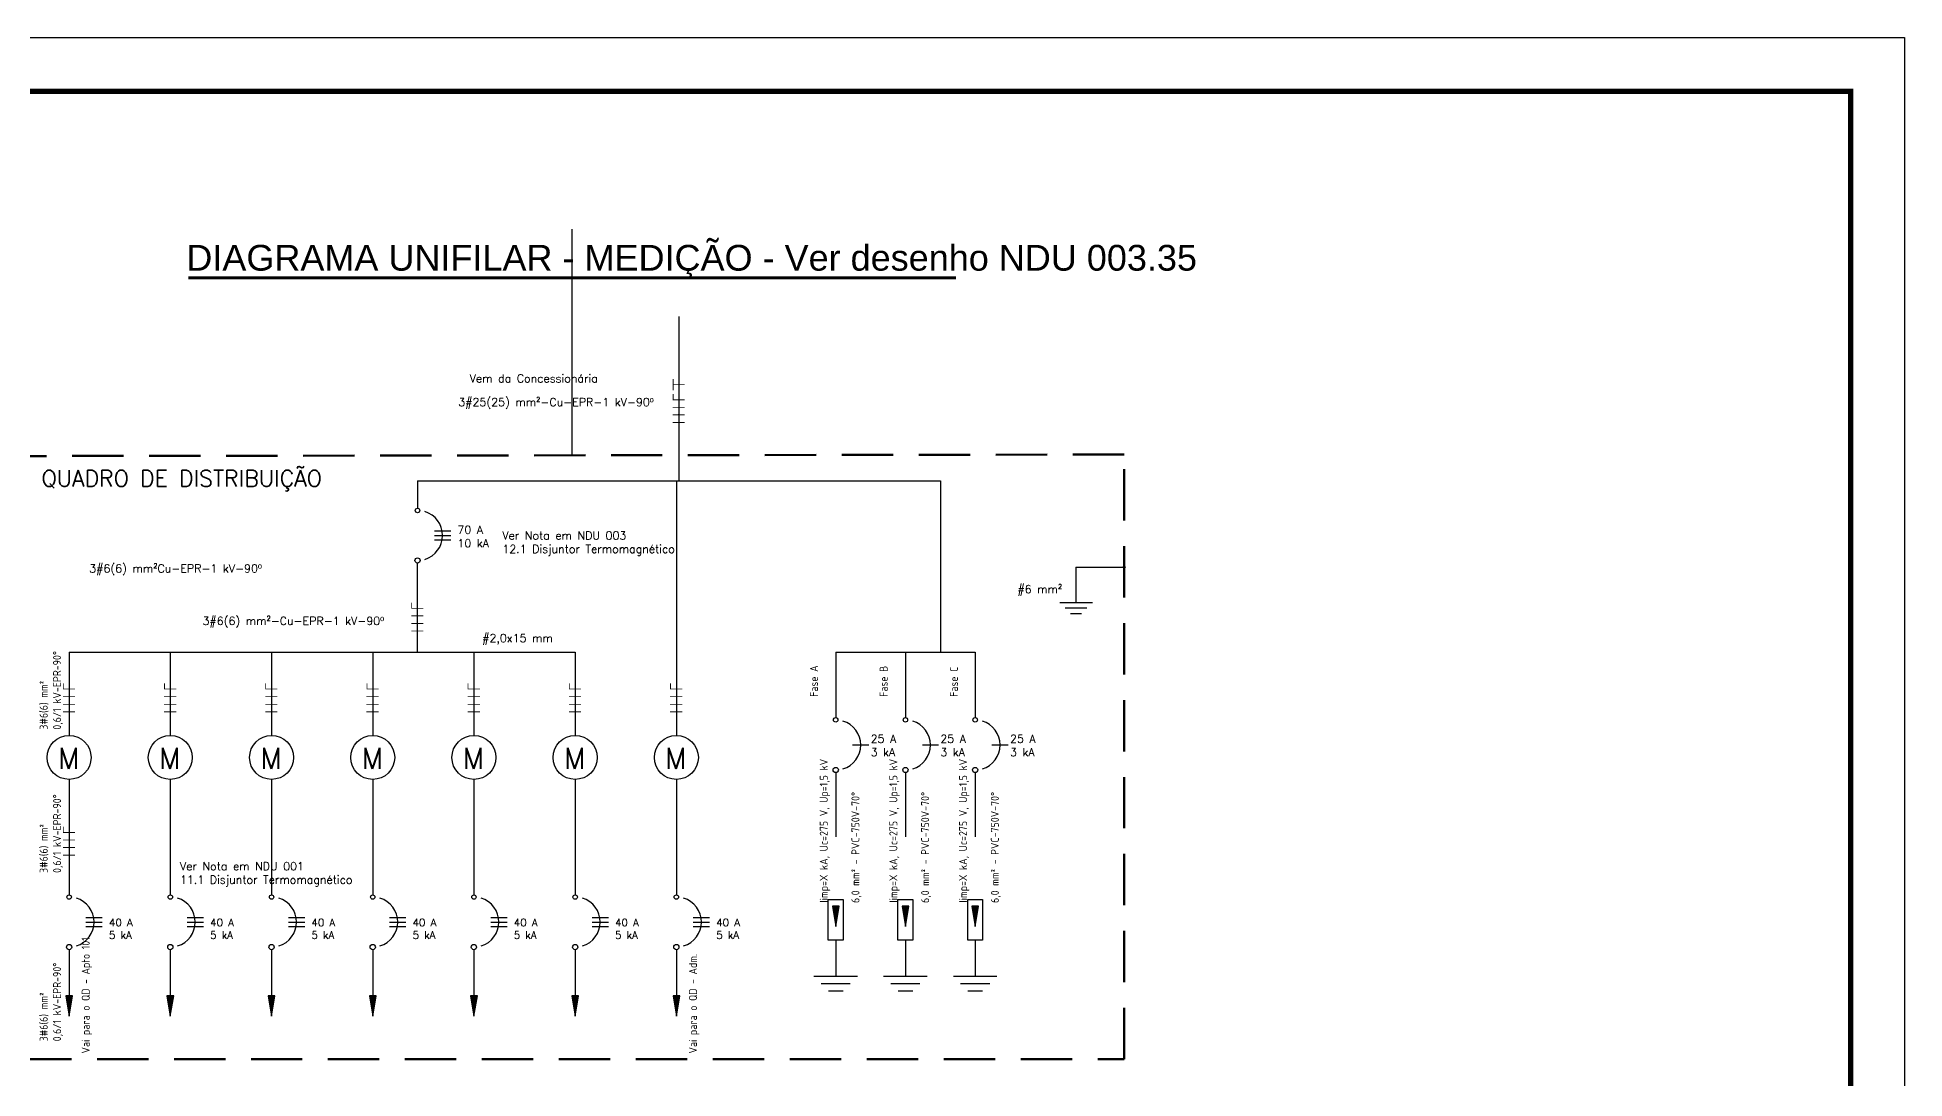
# Model space of a CAD drawing. Header units: millimetres. Extents: x 2788 to 2954, y 1337 to 1391.
# Drawn here: x 2900.69 to 2918.02, y 1356.58 to 1366.25 of the extents above; entities that cross this region are included whole.
import ezdxf
from ezdxf.enums import TextEntityAlignment as Align

# ---------------------------------------------------------------- set-up
doc = ezdxf.new("R2010")
doc.units = ezdxf.units.MM
doc.linetypes.add('HIDDEN2', pattern=[4.7625, 3.175, -1.5875])
doc.layers.add('Diagrama Unifilar', color=7, linetype='Continuous')
doc.layers.add('ELETRODUTO', color=5, linetype='Continuous', lineweight=50)
doc.styles.add('AENGESTYLE', font='isocp.shx', dxfattribs={"height": 125})
doc.styles.add('ANACECILIA', font='swissel.ttf')
doc.styles.add('ROMANS', font='romans.shx', dxfattribs={"height": 0.002})
doc.styles.add('ROMMANS', font='ROMANS.shx', dxfattribs={"height": 100})
doc.styles.get("Standard").update_dxf_attribs({"font": 'arial.ttf'})

msp = doc.modelspace()

# ---------------------------------------------------------------- hatches: boundary and pattern name
for points in [[(2908.132, 1358.182), (2908.069, 1358.182), (2908.1, 1357.994)], [(2908.779, 1358.182), (2908.716, 1358.182), (2908.747, 1357.994)], [(2909.426, 1358.182), (2909.363, 1358.182), (2909.394, 1357.994)], [(2901.016, 1357.35), (2900.954, 1357.35), (2900.985, 1357.161)], [(2901.956, 1357.35), (2901.893, 1357.35), (2901.924, 1357.161)], [(2902.895, 1357.35), (2902.832, 1357.35), (2902.864, 1357.161)], [(2903.835, 1357.35), (2903.772, 1357.35), (2903.803, 1357.161)], [(2904.774, 1357.35), (2904.711, 1357.35), (2904.742, 1357.161)], [(2905.713, 1357.35), (2905.65, 1357.35), (2905.682, 1357.161)], [(2906.653, 1357.35), (2906.59, 1357.35), (2906.621, 1357.161)]]:
    msp.add_hatch(color=256).paths.add_polyline_path(points)

# ---------------------------------------------------------------- linework, layer by layer
for p, q in [((2875.971, 1366.247), (2918.021, 1366.247)), ((2918.021, 1366.247), (2918.021, 1336.547)), ((2905.653, 1362.375), (2905.653, 1364.467)), ((2904.219, 1362.131), (2909.071, 1362.131)), ((2908.1, 1358.245), (2908.1, 1358.245)), ((2908.747, 1358.245), (2908.747, 1358.245)), ((2909.394, 1358.245), (2909.394, 1358.245)), ((2908.132, 1358.182), (2908.069, 1358.182)), ((2908.069, 1358.182), (2908.1, 1357.994)), ((2908.1, 1357.994), (2908.132, 1358.182)), ((2908.779, 1358.182), (2908.716, 1358.182)), ((2908.716, 1358.182), (2908.747, 1357.994)), ((2908.747, 1357.994), (2908.779, 1358.182)), ((2909.426, 1358.182), (2909.363, 1358.182)), ((2909.363, 1358.182), (2909.394, 1357.994)), ((2909.394, 1357.994), (2909.426, 1358.182)), ((2901.016, 1357.35), (2900.954, 1357.35)), ((2900.954, 1357.35), (2900.985, 1357.161)), ((2900.985, 1357.161), (2901.016, 1357.35)), ((2901.956, 1357.35), (2901.893, 1357.35)), ((2901.893, 1357.35), (2901.924, 1357.161)), ((2901.924, 1357.161), (2901.956, 1357.35)), ((2902.895, 1357.35), (2902.832, 1357.35)), ((2902.832, 1357.35), (2902.864, 1357.161)), ((2902.864, 1357.161), (2902.895, 1357.35)), ((2903.835, 1357.35), (2903.772, 1357.35)), ((2903.772, 1357.35), (2903.803, 1357.161)), ((2903.803, 1357.161), (2903.835, 1357.35)), ((2904.774, 1357.35), (2904.711, 1357.35)), ((2904.711, 1357.35), (2904.742, 1357.161)), ((2904.742, 1357.161), (2904.774, 1357.35)), ((2905.713, 1357.35), (2905.65, 1357.35)), ((2905.65, 1357.35), (2905.682, 1357.161)), ((2905.682, 1357.161), (2905.713, 1357.35)), ((2906.653, 1357.35), (2906.59, 1357.35)), ((2906.59, 1357.35), (2906.621, 1357.161)), ((2906.621, 1357.161), (2906.653, 1357.35)), ((2900.985, 1357.161), (2900.985, 1357.161)), ((2901.924, 1357.161), (2901.924, 1357.161)), ((2902.864, 1357.161), (2902.864, 1357.161)), ((2903.803, 1357.161), (2903.803, 1357.161)), ((2904.742, 1357.161), (2904.742, 1357.161)), ((2905.682, 1357.161), (2905.682, 1357.161)), ((2906.621, 1357.161), (2906.621, 1357.161))]:
    msp.add_line(p, q)
at = {"const_width": 0.05}
msp.add_lwpolyline([(2877.221, 1337.047), (2877.221, 1365.747), (2917.521, 1365.747), (2917.521, 1337.047)], close=True, dxfattribs=at)
at = {"const_width": 0.029}
msp.add_lwpolyline([(2902.09, 1364.014), (2909.216, 1364.014)], dxfattribs=at)
for points in [[(2908.031, 1358.245), (2908.17, 1358.245), (2908.17, 1357.867), (2908.031, 1357.867)], [(2908.678, 1358.245), (2908.816, 1358.245), (2908.816, 1357.867), (2908.678, 1357.867)], [(2909.325, 1358.245), (2909.463, 1358.245), (2909.463, 1357.867), (2909.325, 1357.867)]]:
    msp.add_lwpolyline(points, close=True)
msp.add_circle((2910.777, 1361.329), 0.00928)
at = {"layer": 'Diagrama Unifilar'}
for p, q in [((2906.645, 1363.655), (2906.645, 1362.131)), ((2904.219, 1362.131), (2904.219, 1361.876)), ((2906.621, 1362.131), (2906.621, 1359.765)), ((2909.071, 1362.131), (2909.071, 1360.541)), ((2904.376, 1361.665), (2904.527, 1361.665)), ((2904.376, 1361.623), (2904.527, 1361.623)), ((2904.376, 1361.582), (2904.527, 1361.582)), ((2904.219, 1360.541), (2904.219, 1361.371)), ((2910.33, 1361.329), (2910.777, 1361.329)), ((2910.33, 1361.329), (2910.33, 1361)), ((2910.179, 1361), (2910.482, 1361)), ((2910.229, 1360.95), (2910.432, 1360.95)), ((2910.28, 1360.899), (2910.381, 1360.899)), ((2900.985, 1360.541), (2905.682, 1360.541)), ((2900.985, 1360.541), (2900.985, 1359.765)), ((2901.924, 1360.541), (2901.924, 1359.765)), ((2902.864, 1360.541), (2902.864, 1359.765)), ((2903.803, 1360.541), (2903.803, 1359.765)), ((2904.742, 1360.541), (2904.742, 1359.765)), ((2905.682, 1360.541), (2905.682, 1359.765)), ((2908.1, 1360.541), (2908.1, 1359.931)), ((2908.1, 1360.541), (2909.394, 1360.541)), ((2908.747, 1360.541), (2908.747, 1359.931)), ((2909.394, 1360.541), (2909.394, 1359.931)), ((2908.257, 1359.678), (2908.408, 1359.678)), ((2908.904, 1359.678), (2909.055, 1359.678)), ((2909.55, 1359.678), (2909.702, 1359.678)), ((2900.985, 1359.358), (2900.985, 1358.287)), ((2901.924, 1359.358), (2901.924, 1358.287)), ((2902.864, 1359.358), (2902.864, 1358.287)), ((2903.803, 1359.358), (2903.803, 1358.287)), ((2904.742, 1359.358), (2904.742, 1358.287)), ((2905.682, 1359.358), (2905.682, 1358.287)), ((2906.621, 1359.358), (2906.621, 1358.287)), ((2908.1, 1359.422), (2908.1, 1358.825)), ((2908.747, 1359.422), (2908.747, 1358.825)), ((2909.394, 1359.422), (2909.394, 1358.825)), ((2901.141, 1358.076), (2901.293, 1358.076)), ((2902.081, 1358.076), (2902.232, 1358.076)), ((2903.02, 1358.076), (2903.172, 1358.076)), ((2903.959, 1358.076), (2904.111, 1358.076)), ((2904.899, 1358.076), (2905.05, 1358.076)), ((2905.838, 1358.076), (2905.99, 1358.076)), ((2906.777, 1358.076), (2906.929, 1358.076)), ((2901.141, 1358.034), (2901.293, 1358.034)), ((2901.141, 1357.992), (2901.293, 1357.992)), ((2902.081, 1358.034), (2902.232, 1358.034)), ((2902.081, 1357.992), (2902.232, 1357.992)), ((2903.02, 1358.034), (2903.172, 1358.034)), ((2903.02, 1357.992), (2903.172, 1357.992)), ((2903.959, 1358.034), (2904.111, 1358.034)), ((2903.959, 1357.992), (2904.111, 1357.992)), ((2904.899, 1358.034), (2905.05, 1358.034)), ((2904.899, 1357.992), (2905.05, 1357.992)), ((2905.838, 1358.034), (2905.99, 1358.034)), ((2905.838, 1357.992), (2905.99, 1357.992)), ((2906.777, 1358.034), (2906.929, 1358.034)), ((2906.777, 1357.992), (2906.929, 1357.992)), ((2900.985, 1357.778), (2900.985, 1357.35)), ((2901.924, 1357.778), (2901.924, 1357.35)), ((2902.864, 1357.778), (2902.864, 1357.35)), ((2903.803, 1357.778), (2903.803, 1357.35)), ((2904.742, 1357.778), (2904.742, 1357.35)), ((2905.682, 1357.778), (2905.682, 1357.35)), ((2906.621, 1357.778), (2906.621, 1357.35)), ((2908.1, 1357.867), (2908.1, 1357.532)), ((2908.747, 1357.867), (2908.747, 1357.532)), ((2909.394, 1357.867), (2909.394, 1357.532)), ((2907.898, 1357.532), (2908.303, 1357.532)), ((2908.545, 1357.532), (2908.95, 1357.532)), ((2909.192, 1357.532), (2909.596, 1357.532)), ((2907.966, 1357.464), (2908.235, 1357.464)), ((2908.033, 1357.397), (2908.168, 1357.397)), ((2908.613, 1357.464), (2908.882, 1357.464)), ((2908.68, 1357.397), (2908.815, 1357.397)), ((2909.259, 1357.464), (2909.529, 1357.464)), ((2909.327, 1357.397), (2909.462, 1357.397))]:
    msp.add_line(p, q, dxfattribs=at)
at = {"layer": 'Diagrama Unifilar', "const_width": 0.00752}
for points in [[(2906.591, 1363.075), (2906.591, 1362.97)], [(2906.591, 1363.022), (2906.699, 1363.022)], [(2906.591, 1362.935), (2906.591, 1362.882), (2906.699, 1362.882)], [(2906.587, 1362.812), (2906.699, 1362.812)], [(2906.587, 1362.742), (2906.699, 1362.742)], [(2906.587, 1362.671), (2906.699, 1362.671)], [(2904.165, 1361), (2904.165, 1360.947), (2904.273, 1360.947)], [(2904.161, 1360.877), (2904.273, 1360.877)], [(2904.161, 1360.806), (2904.273, 1360.806)], [(2904.161, 1360.736), (2904.273, 1360.736)], [(2900.927, 1360.126), (2901.039, 1360.126)], [(2900.931, 1360.249), (2900.931, 1360.197), (2901.039, 1360.197)], [(2901.866, 1360.126), (2901.979, 1360.126)], [(2901.87, 1360.249), (2901.87, 1360.197), (2901.979, 1360.197)], [(2902.806, 1360.126), (2902.918, 1360.126)], [(2902.81, 1360.249), (2902.81, 1360.197), (2902.918, 1360.197)], [(2903.745, 1360.126), (2903.857, 1360.126)], [(2903.749, 1360.249), (2903.749, 1360.197), (2903.857, 1360.197)], [(2904.685, 1360.126), (2904.797, 1360.126)], [(2904.688, 1360.249), (2904.688, 1360.197), (2904.797, 1360.197)], [(2905.624, 1360.126), (2905.736, 1360.126)], [(2905.628, 1360.249), (2905.628, 1360.197), (2905.736, 1360.197)], [(2906.563, 1360.126), (2906.675, 1360.126)], [(2906.567, 1360.249), (2906.567, 1360.197), (2906.675, 1360.197)], [(2900.927, 1360.056), (2901.039, 1360.056)], [(2900.927, 1359.986), (2901.039, 1359.986)], [(2901.866, 1360.056), (2901.979, 1360.056)], [(2901.866, 1359.986), (2901.979, 1359.986)], [(2902.806, 1360.056), (2902.918, 1360.056)], [(2902.806, 1359.986), (2902.918, 1359.986)], [(2903.745, 1360.056), (2903.857, 1360.056)], [(2903.745, 1359.986), (2903.857, 1359.986)], [(2904.685, 1360.056), (2904.797, 1360.056)], [(2904.685, 1359.986), (2904.797, 1359.986)], [(2905.624, 1360.056), (2905.736, 1360.056)], [(2905.624, 1359.986), (2905.736, 1359.986)], [(2906.563, 1360.056), (2906.675, 1360.056)], [(2906.563, 1359.986), (2906.675, 1359.986)], [(2900.931, 1358.919), (2900.931, 1358.866), (2901.039, 1358.866)], [(2900.927, 1358.796), (2901.039, 1358.796)], [(2900.927, 1358.726), (2901.039, 1358.726)], [(2900.927, 1358.655), (2901.039, 1358.655)]]:
    msp.add_lwpolyline(points, dxfattribs=at)
at = {"layer": 'Diagrama Unifilar'}
for centre, radius in [((2904.219, 1361.855), 0.0207), ((2904.219, 1361.391), 0.0243), ((2908.1, 1359.911), 0.0207), ((2908.747, 1359.911), 0.0207), ((2909.394, 1359.911), 0.0207), ((2900.985, 1359.562), 0.204), ((2901.924, 1359.562), 0.204), ((2902.864, 1359.562), 0.204), ((2903.803, 1359.562), 0.204), ((2904.742, 1359.562), 0.204), ((2905.682, 1359.562), 0.204), ((2906.621, 1359.562), 0.204), ((2908.1, 1359.446), 0.0243), ((2908.747, 1359.446), 0.0243), ((2909.394, 1359.446), 0.0243), ((2900.985, 1358.266), 0.0207), ((2901.924, 1358.266), 0.0207), ((2902.864, 1358.266), 0.0207), ((2903.803, 1358.266), 0.0207), ((2904.742, 1358.266), 0.0207), ((2905.682, 1358.266), 0.0207), ((2906.621, 1358.266), 0.0207), ((2900.985, 1357.802), 0.0243), ((2901.924, 1357.802), 0.0243), ((2902.864, 1357.802), 0.0243), ((2903.803, 1357.802), 0.0243), ((2904.742, 1357.802), 0.0243), ((2905.682, 1357.802), 0.0243), ((2906.621, 1357.802), 0.0243)]:
    msp.add_circle(centre, radius, dxfattribs=at)
for centre in [(2904.219, 1361.623), (2908.1, 1359.678), (2908.747, 1359.678), (2909.394, 1359.678), (2900.985, 1358.034), (2901.924, 1358.034), (2902.864, 1358.034), (2903.803, 1358.034), (2904.742, 1358.034), (2905.682, 1358.034), (2906.621, 1358.034)]:
    msp.add_arc(centre, 0.232, 286.8836, 73.1164, dxfattribs=at)
msp.add_point((2906.645, 1362.745), dxfattribs=at)
at = {"layer": 'ELETRODUTO', "linetype": 'HIDDEN2', "ltscale": 0.15}
msp.add_lwpolyline([(2910.777, 1362.374), (2900.53, 1362.36), (2900.53, 1356.761), (2910.777, 1356.761)], close=True, dxfattribs=at)

# ---------------------------------------------------------------- texts
at = {"style": 'ANACECILIA'}
msp.add_text('DIAGRAMA UNIFILAR - MEDIÇÃO - Ver desenho NDU 003.35', height=0.23928, dxfattribs=at).set_placement((2902.073, 1364.081))
at = {"layer": 'Diagrama Unifilar', "style": 'ROMMANS'}
for s, p in [('Vem da Concessionária', (2904.703, 1363.043)), ('3#6(6) mm²Cu-EPR-1 kV-90º', (2901.172, 1361.279)), ('3#6(6) mm²-Cu-EPR-1 kV-90º', (2902.223, 1360.792)), ('#2,0x15 mm', (2904.819, 1360.633))]:
    msp.add_text(s, height=0.075, dxfattribs=at).set_placement(p)
at = {"layer": 'Diagrama Unifilar', "color": 1, "style": 'ROMMANS'}
msp.add_text('3#25(25) mm²-Cu-EPR-1 kV-90º', height=0.075, dxfattribs=at).set_placement((2904.597, 1362.823))
at = {"layer": 'Diagrama Unifilar', "style": 'AENGESTYLE'}
for s, height, p in [('0,6/1 kV-EPR-90°', 0.07425, (2900.873, 1359.82)), ('Fase A', 0.0743, (2907.898, 1360.125)), ('Fase B', 0.0743, (2908.545, 1360.125)), ('Fase C', 0.0743, (2909.197, 1360.125)), ('3#6(6) mm²', 0.0743, (2900.749, 1359.82)), ('Iimp=X kA, Uc=275 V, Up=1,5 kV', 0.07425, (2907.989, 1358.214)), ('Iimp=X kA, Uc=275 V, Up=1,5 kV', 0.07425, (2908.635, 1358.214)), ('Iimp=X kA, Uc=275 V, Up=1,5 kV', 0.07425, (2909.282, 1358.214)), ('0,6/1 kV-EPR-90°', 0.07425, (2900.873, 1358.49)), ('6,0 mm² - PVC-750V-70°', 0.07425, (2908.283, 1358.211)), ('6,0 mm² - PVC-750V-70°', 0.07425, (2908.93, 1358.211)), ('6,0 mm² - PVC-750V-70°', 0.07425, (2909.577, 1358.211)), ('3#6(6) mm²', 0.0743, (2900.749, 1358.49)), ('Vai para o QD - Apto 101', 0.07425, (2901.139, 1356.814)), ('Vai para o QD - Adm.', 0.07425, (2906.775, 1356.814)), ('0,6/1 kV-EPR-90°', 0.07425, (2900.873, 1356.927)), ('3#6(6) mm²', 0.0743, (2900.749, 1356.927))]:
    msp.add_text(s, height=height, rotation=90, dxfattribs=at).set_placement(p, align=Align.MIDDLE_LEFT)
at = {"layer": 'Diagrama Unifilar', "attachment_point": 1}
for s, insert, char_height, width, style in [('QUADRO DE DISTRIBUIÇÃO', (2900.729, 1362.228), 0.15036, 2.98892, 'ROMANS'), ('70 A\\P10 kA', (2904.589, 1361.713), 0.075, 0.42078, 'ROMMANS'), ('#6 mm²', (2909.787, 1361.162), 0.075, 0.65846, 'ROMMANS'), ('25 A\\P{\\Fromans|c0;3 kA}', (2908.424, 1359.773), 0.075, 0.42078, 'ROMMANS'), ('25 A\\P{\\Fromans|c0;3 kA}', (2909.071, 1359.773), 0.075, 0.42078, 'ROMMANS'), ('25 A\\P{\\Fromans|c0;3 kA}', (2909.718, 1359.773), 0.075, 0.42078, 'ROMMANS'), ('40 A\\P5 kA', (2901.355, 1358.064), 0.0696, 0.59838, 'ROMMANS'), ('40 A\\P5 kA', (2902.294, 1358.064), 0.0696, 0.59838, 'ROMMANS'), ('40 A\\P5 kA', (2903.234, 1358.064), 0.0696, 0.59838, 'ROMMANS'), ('40 A\\P5 kA', (2904.173, 1358.064), 0.0696, 0.59838, 'ROMMANS'), ('40 A\\P5 kA', (2905.112, 1358.064), 0.0696, 0.59838, 'ROMMANS'), ('40 A\\P5 kA', (2906.052, 1358.064), 0.0696, 0.59838, 'ROMMANS'), ('40 A\\P5 kA', (2906.991, 1358.064), 0.0696, 0.59838, 'ROMMANS')]:
    msp.add_mtext(s, dxfattribs=dict(at, insert=insert, char_height=char_height, width=width, style=style))
at = {"layer": 'Diagrama Unifilar', "color": 1, "char_height": 0.075, "width": 2.09078, "attachment_point": 1, "style": 'ROMMANS'}
for s, insert in [('Ver Nota em NDU 003 \\P12.1 Disjuntor Termomagnético', (2905.006, 1361.66)), ('Ver Nota em NDU 001 \\P11.1 Disjuntor Termomagnético', (2902.014, 1358.59))]:
    msp.add_mtext(s, dxfattribs=dict(at, insert=insert))
at = {"layer": 'Diagrama Unifilar', "char_height": 0.1941, "width": 0.29118, "attachment_point": 2}
for insert in [(2900.98, 1359.651), (2901.919, 1359.651), (2902.859, 1359.651), (2903.798, 1359.651), (2904.737, 1359.651), (2905.677, 1359.651), (2906.616, 1359.651)]:
    msp.add_mtext('{\\Fromans|c0;M}', dxfattribs=dict(at, insert=insert))

doc.saveas('drawing.dxf')
